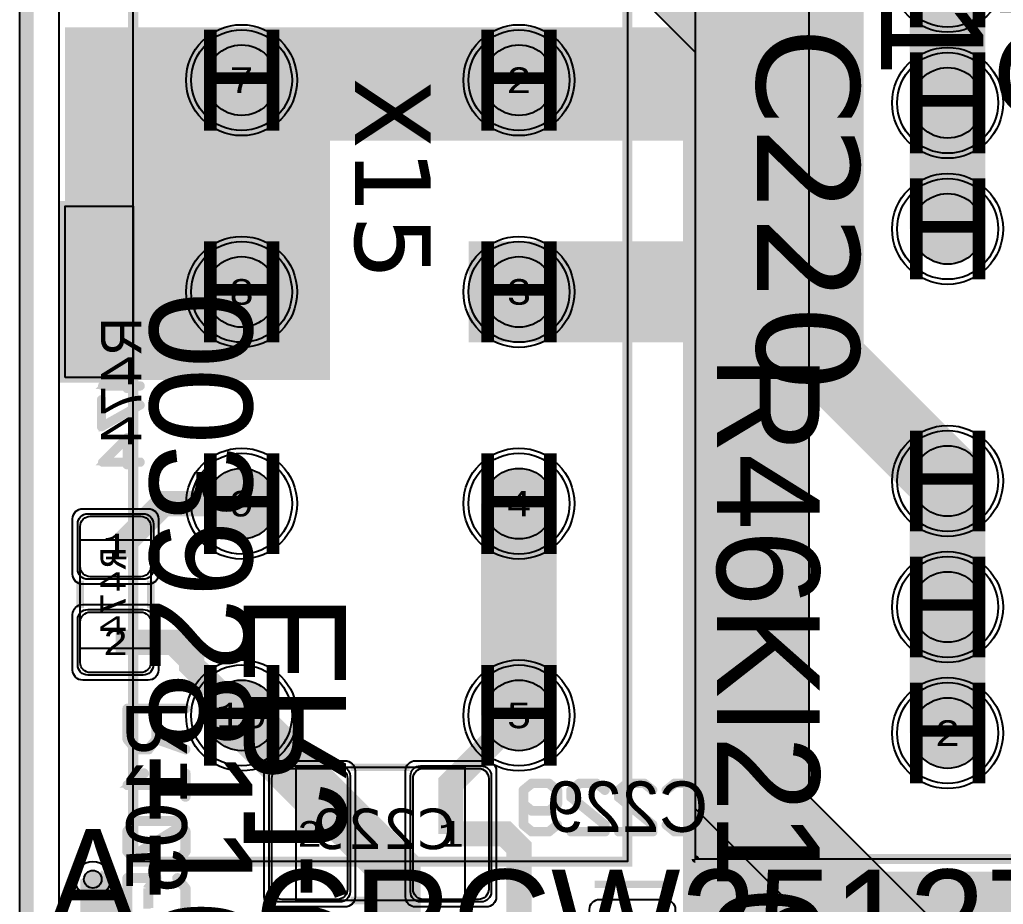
# Model space of a CAD drawing. Extents: x -23 to 289, y -67 to 135.
# Drawn here: x -0.15 to 19.35, y 12.1 to 29.65 of the extents above; entities that cross this region are included whole.
import ezdxf
from ezdxf.enums import TextEntityAlignment as Align

# ---------------------------------------------------------------- set-up
doc = ezdxf.new("R2010")
doc.units = 0
doc.header["$MEASUREMENT"] = 0
for name, color, linetype in [('ASSEMBLY_OUTLINES_BTM', 191, 'CONTINUOUS'), ('ASSEMBLY_OUTLINES_TOP', 102, 'CONTINUOUS'), ('ASSEMBLY_PART_NUMBERS_BTM', 191, 'CONTINUOUS'), ('ASSEMBLY_PART_NUMBERS_TOP', 102, 'CONTINUOUS'), ('ASSEMBLY_REF_DES_BTM', 191, 'CONTINUOUS'), ('ASSEMBLY_REF_DES_TOP', 102, 'CONTINUOUS'), ('BOARD_OUTLINE', 10, 'CONTINUOUS'), ('DRILL_DRAWING', 21, 'CONTINUOUS'), ('GENERATED_SILKSCREEN_BTM', 255, 'CONTINUOUS'), ('GENERATED_SILKSCREEN_TOP', 140, 'CONTINUOUS'), ('MANUFACTURING_OUTLINES', 10, 'CONTINUOUS'), ('MOUNTING_HOLE_PADS_LAYER14', 150, 'CONTINUOUS'), ('MOUNTING_HOLE_PADS_LAYER15', 230, 'CONTINUOUS'), ('MOUNTING_HOLES_LAYER_BOT17', 42, 'CONTINUOUS'), ('MOUNTING_HOLES_LAYER_TOP', 42, 'CONTINUOUS'), ('PART_HOLES_LAYER_BOTTOM', 30, 'CONTINUOUS'), ('PART_HOLES_LAYER_TOP', 30, 'CONTINUOUS'), ('PART_PADS_LAYER_BOTTOM', 230, 'CONTINUOUS'), ('PART_PADS_LAYER_TOP', 150, 'CONTINUOUS'), ('PART_PADS_SMD_BTM', 230, 'CONTINUOUS'), ('PIN_NUMBERS_BTM', 8, 'CONTINUOUS'), ('PIN_NUMBERS_TOP', 8, 'CONTINUOUS'), ('PLACEMENT_OUTLINES_BTM', 222, 'CONTINUOUS'), ('PLACEMENT_OUTLINES_TOP', 130, 'CONTINUOUS'), ('PLANE_DATA_LAYER_BOTTOM', 230, 'CONTINUOUS'), ('PLANE_DATA_LAYER_TOP', 150, 'CONTINUOUS'), ('PLANE_SHAPES_LAYER_BOTTOM', 230, 'CONTINUOUS'), ('PLANE_SHAPES_LAYER_TOP', 150, 'CONTINUOUS'), ('ROUTE_BORDER', 151, 'CONTINUOUS'), ('SILKSCREEN_OUTLINES_BTM', 211, 'CONTINUOUS'), ('SILKSCREEN_OUTLINES_TOP', 150, 'CONTINUOUS'), ('SILKSCREEN_REF_DES_BTM', 211, 'CONTINUOUS'), ('SOLDERMASK_PADS_BTM', 12, 'CONTINUOUS'), ('SOLDERMASK_PADS_TOP', 180, 'CONTINUOUS'), ('SOLDERPASTE_PADS_BTM', 12, 'CONTINUOUS'), ('TRACES_LAYER_BOTTOM', 230, 'CONTINUOUS'), ('TRACES_LAYER_TOP', 150, 'CONTINUOUS'), ('VIA_HOLES_LAYER_BOTTOM', 30, 'CONTINUOUS'), ('VIA_HOLES_LAYER_TOP', 30, 'CONTINUOUS'), ('VIA_PADS_LAYER_BOTTOM', 230, 'CONTINUOUS'), ('VIA_PADS_LAYER_TOP', 150, 'CONTINUOUS')]:
    doc.layers.add(name, color=color, linetype=linetype)
doc.styles.add('COURIER_NEW', font='COUR.TTF')
doc.styles.add('VERDANA', font='verdana.TTF')
doc.styles.add('VERIBEST_GERBER_0', font='txt')

msp = doc.modelspace()

# ---------------------------------------------------------------- hatches: boundary and pattern name
at = {"layer": 'MOUNTING_HOLES_LAYER_BOT17'}
h = msp.add_hatch(color=256, dxfattribs=at)
edge = h.paths.add_edge_path()
edge.add_arc((18.25, 28), 0.7, 0, 360)
h = msp.add_hatch(color=256, dxfattribs=at)
edge = h.paths.add_edge_path()
edge.add_arc((18.25, 25.5), 0.7, 0, 360)
h = msp.add_hatch(color=256, dxfattribs=at)
edge = h.paths.add_edge_path()
edge.add_arc((18.25, 20.5), 0.7, 0, 360)
h = msp.add_hatch(color=256, dxfattribs=at)
edge = h.paths.add_edge_path()
edge.add_arc((18.25, 18), 0.7, 0, 360)
at = {"layer": 'MOUNTING_HOLES_LAYER_TOP'}
h = msp.add_hatch(color=256, dxfattribs=at)
edge = h.paths.add_edge_path()
edge.add_arc((18.25, 28), 0.7, 0, 360)
h = msp.add_hatch(color=256, dxfattribs=at)
edge = h.paths.add_edge_path()
edge.add_arc((18.25, 25.5), 0.7, 0, 360)
h = msp.add_hatch(color=256, dxfattribs=at)
edge = h.paths.add_edge_path()
edge.add_arc((18.25, 20.5), 0.7, 0, 360)
h = msp.add_hatch(color=256, dxfattribs=at)
edge = h.paths.add_edge_path()
edge.add_arc((18.25, 18), 0.7, 0, 360)
at = {"layer": 'PART_HOLES_LAYER_BOTTOM'}
h = msp.add_hatch(color=256, dxfattribs=at)
edge = h.paths.add_edge_path()
edge.add_arc((4.25, 28.45), 0.7, 0, 360)
h = msp.add_hatch(color=256, dxfattribs=at)
edge = h.paths.add_edge_path()
edge.add_arc((9.75, 28.45), 0.7, 0, 360)
h = msp.add_hatch(color=256, dxfattribs=at)
edge = h.paths.add_edge_path()
edge.add_arc((4.25, 24.25), 0.7, 0, 360)
h = msp.add_hatch(color=256, dxfattribs=at)
edge = h.paths.add_edge_path()
edge.add_arc((9.75, 24.25), 0.7, 0, 360)
h = msp.add_hatch(color=256, dxfattribs=at)
edge = h.paths.add_edge_path()
edge.add_arc((4.25, 20.05), 0.7, 0, 360)
h = msp.add_hatch(color=256, dxfattribs=at)
edge = h.paths.add_edge_path()
edge.add_arc((9.75, 20.05), 0.7, 0, 360)
h = msp.add_hatch(color=256, dxfattribs=at)
edge = h.paths.add_edge_path()
edge.add_arc((4.25, 15.85), 0.7, 0, 360)
h = msp.add_hatch(color=256, dxfattribs=at)
edge = h.paths.add_edge_path()
edge.add_arc((9.75, 15.85), 0.7, 0, 360)
h = msp.add_hatch(color=256, dxfattribs=at)
edge = h.paths.add_edge_path()
edge.add_arc((18.25, 15.5), 0.7, 0, 360)
at = {"layer": 'PART_HOLES_LAYER_TOP'}
h = msp.add_hatch(color=256, dxfattribs=at)
edge = h.paths.add_edge_path()
edge.add_arc((4.25, 28.45), 0.7, 0, 360)
h = msp.add_hatch(color=256, dxfattribs=at)
edge = h.paths.add_edge_path()
edge.add_arc((9.75, 28.45), 0.7, 0, 360)
h = msp.add_hatch(color=256, dxfattribs=at)
edge = h.paths.add_edge_path()
edge.add_arc((4.25, 24.25), 0.7, 0, 360)
h = msp.add_hatch(color=256, dxfattribs=at)
edge = h.paths.add_edge_path()
edge.add_arc((9.75, 24.25), 0.7, 0, 360)
h = msp.add_hatch(color=256, dxfattribs=at)
edge = h.paths.add_edge_path()
edge.add_arc((4.25, 20.05), 0.7, 0, 360)
h = msp.add_hatch(color=256, dxfattribs=at)
edge = h.paths.add_edge_path()
edge.add_arc((9.75, 20.05), 0.7, 0, 360)
h = msp.add_hatch(color=256, dxfattribs=at)
edge = h.paths.add_edge_path()
edge.add_arc((4.25, 15.85), 0.7, 0, 360)
h = msp.add_hatch(color=256, dxfattribs=at)
edge = h.paths.add_edge_path()
edge.add_arc((9.75, 15.85), 0.7, 0, 360)
h = msp.add_hatch(color=256, dxfattribs=at)
edge = h.paths.add_edge_path()
edge.add_arc((18.25, 15.5), 0.7, 0, 360)
at = {"layer": 'PLANE_DATA_LAYER_BOTTOM'}
h = msp.add_hatch(color=256, dxfattribs=at)
h.paths.add_polyline_path([(48.75, 22.826235, -0.5495884529091984), (48.641391, 22.757271, 0.1102706804063827), (48.45, 22.8), (47.25, 22.8, 0.414213562373095), (46.8, 22.35), (46.8, 19.15, 0.414213562373095), (47.25, 18.7), (48.45, 18.7, 0.1102706804063827), (48.641391, 18.742729, -0.5495884529091984), (48.75, 18.673765), (48.75, 17.5262, -0.414213562373095), (48.6738, 17.45), (48.1, 17.45, 0.414213562373095), (47.65, 17), (47.65, 15.6, 0.414213562373095), (48.1, 15.15), (48.6738, 15.15, -0.414213562373095), (48.75, 15.0738), (48.75, 14.8262, -0.414213562373095), (48.6738, 14.75), (43.750008, 14.75, 0.414213562373095), (43.75, 14.749992), (43.75, 10.3262, -0.414213562373095), (43.6738, 10.25), (40.250008, 10.25, 0.414213562373095), (40.25, 10.249992), (40.25, 0.8262, -0.414213562373095), (40.1738, 0.75), (37.8006, 0.75, -0.7527650843229169), (37.76009, 0.89074, 3.4742051530843248), (35.73991, 0.89074, -0.7527650843229169), (35.6994, 0.75), (33.230342, 0.75, -0.8128715780048824), (33.199868, 0.896041, 4.792273559791679), (31.800132, 0.896041, -0.8128715780048646), (31.769658, 0.75), (20.5762, 0.75, -0.414213562373095), (20.5, 0.8262), (20.5, 5.823834, -0.7996942034349959), (20.645032, 5.856523, 0.5604170451620436), (23.18957, 5.586258, -0.4928320379335695), (23.31043, 5.586258, 0.4928325361211643), (25.68957, 5.586258, -0.4928320379335695), (25.81043, 5.586258, 0.7163993986891787), (28.5, 6.499999), (28.5, 6.500001, 0.7163993986891787), (25.81043, 7.413742, -0.4928320379335696), (25.68957, 7.413742, 0.4928325361211643), (23.31043, 7.413742, -0.4928320379335696), (23.18957, 7.413742, 0.5604170451620436), (20.645032, 7.143477, -0.7996942034349959), (20.5, 7.176166), (20.5, 9.749992, 0.414213562373095), (20.499992, 9.75), (17.53156, 9.750002, -0.1989133663344645), (17.477678, 9.77232), (13.27232, 13.977678, -0.1989099556853627), (13.250002, 14.031559), (13.250002, 14.03156), (13.25, 23.249992, 0.414213562373095), (13.249992, 23.25), (11.027106, 23.25, -0.414213562373095), (10.950906, 23.3262, -0.1578452520741004), (10.965365, 23.37086, 0.3237649759328937), (10.965365, 25.12914, -0.1578452520741004), (10.950906, 25.1738, -0.414213562373095), (11.027106, 25.25), (13.249992, 25.25, 0.414213562373095), (13.25, 25.250008), (13.25, 28.999996), (13.249997, 29.000001), (11.500002, 30.749998, 0.2076843461898077), (11.499996, 30.75), (0.8262, 30.75, -0.414213562373095), (0.75, 30.8262), (0.75, 34.4238, -0.414213562373095), (0.8262, 34.5), (13.218438, 34.5, -0.1989133663344662), (13.27232, 34.477682), (15.47768, 32.272322, -0.1989099556853713), (15.499998, 32.218441), (15.499998, 32.21844), (15.5, 14.250004), (15.500003, 14.249999), (18.249998, 11.500002, 0.2076843462273114), (18.250004, 11.5), (21.499992, 11.5, 0.414213562373095), (21.5, 11.500008), (21.5, 14.9238, -0.414213562373095), (21.5762, 15), (38.249992, 15, 0.414213562373095), (38.25, 15.000008), (38.25, 23.1738, -0.414213562373095), (38.3262, 23.25), (48.6738, 23.25, -0.414213562373095), (48.75, 23.1738)], flags=0)
h.paths.add_polyline_path([(2.75, 32.65, -0.9999999999999999), (5.75, 32.65, -0.9999999999999999)], flags=0)
h.paths.add_polyline_path([(10.35, 31.15, 0.414213562373095), (11.25, 32.05), (11.25, 33.25, 0.414213562373095), (10.35, 34.15), (9.15, 34.15, 0.414213562373095), (8.25, 33.25), (8.25, 32.05, 0.414213562373095), (9.15, 31.15)], flags=0)
h.paths.add_polyline_path([(37.75, 10.6, 0.414213562373095), (38.65, 11.5), (38.65, 13.5, 0.414213562373095), (37.75, 14.4), (35.75, 14.4, 0.414213562373095), (34.85, 13.5), (34.85, 11.5, 0.414213562373095), (35.75, 10.6)], flags=0)
h.paths.add_polyline_path([(41.987, 18.057838, 2.7018286674560645), (39.513, 18.057838, -0.4597262686416451), (39.513, 17.942162, 2.7018286674560645), (41.987, 17.942162, -0.4597262686416451)], flags=0)
h.paths.add_polyline_path([(39.35, 12.5, -0.9999999999999999), (43.15, 12.5, -0.9999999999999999)], flags=0)
h.paths.add_polyline_path([(43.2, 21.5, -0.9999999999999999), (46.3, 21.5, -0.9999999999999999)], flags=0)
msp.add_hatch(color=256, dxfattribs=at).paths.add_polyline_path([(9.75, 24.25), (11.3262, 24.25)], is_closed=False, flags=0)
at = {"layer": 'PLANE_DATA_LAYER_TOP'}
h = msp.add_hatch(color=256, dxfattribs=at)
h.paths.add_polyline_path([(8.644794, 27.25), (6.000008, 27.25, 0.414213562373095), (6, 27.249992), (6, 22.5762, -0.414213562373095), (5.9238, 22.5), (0.8262, 22.5, -0.414213562373095), (0.75, 22.5762), (0.75, 29.4238, -0.414213562373095), (0.8262, 29.5), (3.010597, 29.5, -0.414213562373095), (3.086797, 29.4238), (3.086797, 29.423799, -0.1680441423658297), (3.070515, 29.376722, 2.0574429755229326), (5.429485, 29.376722, -0.1680441423658279), (5.413203, 29.423799), (5.413203, 29.4238, -0.414213562373095), (5.489403, 29.5), (8.510597, 29.5, -0.414213562373095), (8.586797, 29.4238), (8.586797, 29.423799, -0.1680441423658297), (8.570515, 29.376722, 0.1680457102975164), (8.25, 28.45, 0.2010810572068504), (8.698224, 27.380529, -0.6711996299622623)], flags=0)
h.paths.add_polyline_path([(2.75, 24.25, -0.9999999999999999), (5.75, 24.25, -0.9999999999999999)], flags=0)
h = msp.add_hatch(color=256, dxfattribs=at)
h.paths.add_polyline_path([(70, 7.287401, -0.2284127343392126), (69.971271, 7.227795, 0.2284138651476177), (69.5, 6.250001), (69.5, 6.249999, 0.2284138651476178), (69.971271, 5.272205, -0.2284127343392126), (70, 5.212599), (70, 0.7112, -0.414213562373095), (69.9238, 0.635), (63.589977, 0.635, -0.8014810940491773), (63.557588, 0.780174, 4.482268136729678), (61.942412, 0.780174, -0.8014810940491773), (61.910023, 0.635), (52.3262, 0.635, -0.414213562373095), (52.25, 0.7112), (52.25, 4.999992, 0.414213562373095), (52.249992, 5), (30.5762, 5, -0.414213562373095), (30.5, 5.0762), (30.5, 10.999992, 0.414213562373095), (30.499992, 11), (17.750008, 11, 0.414213562373095), (17.75, 10.999992), (17.75, 7.924921, -0.5503665247059855), (17.641226, 7.856034, 0.3530343973598779), (15.81043, 7.413742, -0.4928320379335696), (15.68957, 7.413742, 0.4928325361211643), (13.31043, 7.413742, -0.4928320379335696), (13.18957, 7.413742, 0.2941350543383665), (11.66026, 7.961019, -0.4828313072042882), (11.566801, 8.035239), (11.566801, 8.03524, -0.1989099556853627), (11.589119, 8.089121), (12.477678, 8.97768, -0.1989133663344766), (12.53156, 8.999998), (12.999992, 9, 0.414213562373095), (13, 9.000008), (13, 27.249992, 0.414213562373095), (12.999992, 27.25), (10.855206, 27.25, -0.6711996299622623), (10.801776, 27.380529, 0.2010810572068504), (11.25, 28.45, 0.1680457102975164), (10.929485, 29.376722, -0.1680441423658298), (10.913203, 29.423799), (10.913203, 29.4238, -0.414213562373095), (10.989403, 29.5), (14.4238, 29.5, -0.414213562373095), (14.5, 29.4238), (14.5, 12.750008, 0.414213562373095), (14.500008, 12.75), (32.4238, 12.75, -0.414213562373095), (32.5, 12.6738), (32.5, 8.500008, 0.414213562373095), (32.500008, 8.5), (52.249992, 8.5, 0.414213562373095), (52.25, 8.500008), (52.25, 23.1738, -0.414213562373095), (52.3262, 23.25), (61.1738, 23.25, -0.414213562373095), (61.25, 23.1738), (61.25, 14.750008, 0.414213562373095), (61.250008, 14.75), (69.9238, 14.75, -0.414213562373095), (70, 14.6738)], flags=0)
h.paths.add_polyline_path([(53.2, 21.5, -0.9999999999999999), (56.3, 21.5, -0.9999999999999999)], flags=0)
h.paths.add_polyline_path([(56.35, 12.5, -0.9999999999999999), (60.15, 12.5, -0.9999999999999999)], flags=0)
h.paths.add_polyline_path([(59.987, 18.057838, 2.7018286674560645), (57.513, 18.057838, -0.4597262686416451), (57.513, 17.942162, 2.7018286674560645), (59.987, 17.942162, -0.4597262686416451)], flags=0)
h.paths.add_polyline_path([(60.85, 12.5, -0.9999999999999999), (64.65, 12.5, -0.9999999999999999)], flags=0)
h.paths.add_polyline_path([(66, 6.25, -0.9999999999999999), (68.5, 6.25, -0.9999999999999999)], flags=0)
h.paths.add_polyline_path([(66.25, 2.75, -0.9999999999999999), (69.75, 2.75, -0.9999999999999999)], flags=0)
for points in [[(4.25, 28.45), (2.6738, 28.45)], [(4.25, 28.45), (4.25, 26.8738)], [(4.25, 28.45), (5.8262, 28.45)], [(9.75, 28.45), (8.1738, 28.45)], [(9.75, 28.45), (11.3262, 28.45)], [(4.25, 24.25), (3.135458, 25.364542)], [(4.25, 24.25), (5.354655, 25.374341)], [(4.25, 24.25), (3.12564, 23.145364)], [(4.25, 24.25), (5.364542, 23.135458)]]:
    msp.add_hatch(color=256, dxfattribs=at).paths.add_polyline_path(points, is_closed=False, flags=0)
at = {"layer": 'PLANE_SHAPES_LAYER_BOTTOM'}
for points in [[(48.75, 14.75), (43.75, 14.75), (43.75, 10.25), (40.25, 10.25), (40.25, 0.75), (20.5, 0.75), (20.5, 9.75), (17.5, 9.75), (13.25, 14), (13.25, 34.5), (15.5, 32.25), (15.5, 14.25), (18.25, 11.5), (21.5, 11.5), (21.5, 15), (38.25, 15), (38.25, 23.25), (48.75, 23.25)], [(11.5, 30.75), (13.25, 29), (13.25, 30.75)]]:
    msp.add_hatch(color=256, dxfattribs=at).paths.add_polyline_path(points, flags=0)
at = {"layer": 'VIA_HOLES_LAYER_BOTTOM'}
h = msp.add_hatch(color=256, dxfattribs=at)
edge = h.paths.add_edge_path()
edge.add_arc((1.3, 12.6), 0.175, 0, 360)
at = {"layer": 'VIA_HOLES_LAYER_TOP'}
h = msp.add_hatch(color=256, dxfattribs=at)
edge = h.paths.add_edge_path()
edge.add_arc((1.3, 12.6), 0.175, 0, 360)

# ---------------------------------------------------------------- linework, layer by layer
at = {"layer": 'ASSEMBLY_OUTLINES_BTM'}
for points in [[(1.05, 17.18), (1.05, 19.33), (2.45, 19.33), (2.45, 17.18)], [(5.33, 12.18), (5.33, 14.82), (8.68, 14.82), (8.68, 12.18)]]:
    msp.add_lwpolyline(points, close=True, dxfattribs=at)
at = {"layer": 'ASSEMBLY_OUTLINES_TOP', "const_width": 0.2}
for points in [[(2.1, 12.95), (2.1, 35.55), (11.9, 35.55), (11.9, 12.95)], [(13.25, 13), (13.25, 33), (23.25, 33), (23.25, 13)], [(0.75, 22.55), (0.75, 25.95), (2.1, 25.95), (2.1, 22.55)]]:
    msp.add_lwpolyline(points, close=True, dxfattribs=at)
at = {"layer": 'BOARD_OUTLINE', "const_width": 0.25}
msp.add_lwpolyline([(0, 1.5), (0, 133.5, -0.4142135624), (1.5, 135), (278.5, 135, -0.4142135624), (280, 133.5), (280, 1.5, -0.4142135624), (278.5, 0), (1.5, 0, -0.4142135624)], format="xyb", close=True, dxfattribs=at)
at = {"layer": 'GENERATED_SILKSCREEN_BTM', "const_width": 0.15}
for points in [[(1.7608, 23.0756), (1.7592, 23.0732), (1.7552, 23.0724), (1.7512, 23.07), (1.7472, 23.07), (1.5824, 23.07), (1.5784, 23.07), (1.576, 23.0724), (1.5736, 23.0724), (1.5728, 23.0732), (1.572, 23.074), (1.5696, 23.0756), (1.46, 23.2116), (1.4584, 23.2156), (1.4576, 23.218), (1.4568, 23.222), (1.4568, 23.6252), (1.4584, 23.6324), (1.4624, 23.6364), (1.4672, 23.6412), (1.4728, 23.6428), (2.2408, 23.6428), (2.2472, 23.6412), (2.2512, 23.6372), (2.2536, 23.6324), (2.2544, 23.6268), (2.2536, 23.6204), (2.2512, 23.6148), (2.2472, 23.6108), (2.2408, 23.6092), (1.8728, 23.6092), (1.8728, 23.2332), (2.2456, 23.102), (2.2512, 23.0988), (2.2544, 23.0932), (2.2552, 23.0868), (2.2536, 23.082), (2.2512, 23.0772), (2.2464, 23.0732), (2.2416, 23.0708), (2.2352, 23.0724), (1.8624, 23.2036), (1.7608, 23.0756)], [(1.4896, 23.6092), (1.4896, 23.226), (1.5904, 23.102), (1.7392, 23.102), (1.8408, 23.226), (1.8408, 23.6092), (1.4896, 23.6092)], [(1.9656, 22.8308), (1.536, 22.4004), (1.9656, 22.4004), (1.9656, 22.8308)], [(2.2408, 22.4004), (2.2472, 22.3996), (2.2512, 22.3956), (2.2536, 22.39), (2.2544, 22.3844), (2.2536, 22.3788), (2.2512, 22.374), (2.2472, 22.37), (2.2408, 22.3684), (1.9984, 22.3684), (1.9984, 22.3308), (1.9968, 22.3252), (1.9936, 22.3204), (1.988, 22.318), (1.9824, 22.3172), (1.976, 22.318), (1.9704, 22.3204), (1.9664, 22.3252), (1.9656, 22.3308), (1.9656, 22.3684), (1.4952, 22.3684), (1.4912, 22.3692), (1.488, 22.3708), (1.4848, 22.3748), (1.4824, 22.3788), (1.4808, 22.3836), (1.48, 22.3884), (1.4808, 22.3924), (1.484, 22.3964), (1.9696, 22.882), (1.9744, 22.8852), (1.9792, 22.8868), (1.984, 22.886), (1.9896, 22.8828), (1.9936, 22.8812), (1.996, 22.878), (1.9976, 22.8748), (1.9984, 22.8708), (1.9984, 22.4004), (2.2408, 22.4004)], [(2.2328, 22.0196), (2.2384, 22.0212), (2.244, 22.0204), (2.2488, 22.0164), (2.252, 22.0124), (2.2536, 22.0068), (2.2544, 22.0012), (2.252, 21.9964), (2.248, 21.9924), (1.4808, 21.5612), (1.4768, 21.5596), (1.4736, 21.5596), (1.4704, 21.5596), (1.4672, 21.5612), (1.4624, 21.5636), (1.4592, 21.5668), (1.4576, 21.5708), (1.4568, 21.5748), (1.4568, 22.1148), (1.4584, 22.1204), (1.4624, 22.1244), (1.4672, 22.1276), (1.4736, 22.1284), (1.4792, 22.1276), (1.4848, 22.1244), (1.4888, 22.1204), (1.4896, 22.1148), (1.4896, 21.602), (2.2328, 22.0196)], [(1.9656, 21.3188), (1.536, 20.8884), (1.9656, 20.8884), (1.9656, 21.3188)], [(2.2408, 20.8884), (2.2472, 20.8876), (2.2512, 20.8836), (2.2536, 20.878), (2.2544, 20.8724), (2.2536, 20.8668), (2.2512, 20.862), (2.2472, 20.858), (2.2408, 20.8564), (1.9984, 20.8564), (1.9984, 20.8188), (1.9968, 20.8132), (1.9936, 20.8084), (1.988, 20.806), (1.9824, 20.8052), (1.976, 20.806), (1.9704, 20.8084), (1.9664, 20.8132), (1.9656, 20.8188), (1.9656, 20.8564), (1.4952, 20.8564), (1.4912, 20.8572), (1.488, 20.8588), (1.4848, 20.8628), (1.4824, 20.8668), (1.4808, 20.8716), (1.48, 20.8764), (1.4808, 20.8804), (1.484, 20.8844), (1.9696, 21.37), (1.9744, 21.3732), (1.9792, 21.3748), (1.984, 21.374), (1.9896, 21.3708), (1.9936, 21.3692), (1.996, 21.366), (1.9976, 21.3628), (1.9984, 21.3588), (1.9984, 20.8884), (2.2408, 20.8884)], [(2.41802, 15.15862), (2.41562, 15.15502), (2.40962, 15.15382), (2.40362, 15.15022), (2.39762, 15.15022), (2.15042, 15.15022), (2.14442, 15.15022), (2.14082, 15.15382), (2.13722, 15.15382), (2.13602, 15.15502), (2.13482, 15.15622), (2.13122, 15.15862), (1.96682, 15.36262), (1.96442, 15.36862), (1.96322, 15.37222), (1.96202, 15.37822), (1.96202, 15.98302), (1.96442, 15.99382), (1.97042, 15.99982), (1.97762, 16.00702), (1.98602, 16.00942), (3.13802, 16.00942), (3.14762, 16.00702), (3.15362, 16.00102), (3.15722, 15.99382), (3.15842, 15.98542), (3.15722, 15.97582), (3.15362, 15.96742), (3.14762, 15.96142), (3.13802, 15.95902), (2.58602, 15.95902), (2.58602, 15.39502), (3.14522, 15.19822), (3.15362, 15.19342), (3.15842, 15.18502), (3.15962, 15.17542), (3.15722, 15.16822), (3.15362, 15.16102), (3.14642, 15.15502), (3.13922, 15.15142), (3.12962, 15.15382), (2.57042, 15.35062), (2.41802, 15.15862)], [(2.01122, 15.95902), (2.01122, 15.38422), (2.16242, 15.19822), (2.38562, 15.19822), (2.53802, 15.38422), (2.53802, 15.95902), (2.01122, 15.95902)], [(3.11282, 14.70142), (3.11522, 14.71102), (3.12002, 14.71582), (3.12842, 14.71942), (3.13802, 14.72062), (3.14642, 14.71942), (3.15482, 14.71582), (3.16082, 14.71102), (3.16202, 14.70142), (3.16202, 14.23342), (3.16082, 14.22502), (3.15482, 14.21782), (3.14642, 14.21422), (3.13802, 14.21302), (3.12842, 14.21422), (3.12002, 14.21782), (3.11522, 14.22502), (3.11282, 14.23342), (3.11282, 14.44462), (1.98602, 14.44462), (1.97762, 14.44582), (1.97162, 14.44942), (1.96802, 14.45542), (1.96682, 14.46382), (1.96562, 14.46982), (1.96562, 14.47582), (1.96802, 14.48062), (1.97282, 14.48542), (2.30162, 14.71942), (2.31002, 14.72302), (2.31842, 14.72302), (2.32562, 14.71942), (2.33162, 14.71342), (2.33642, 14.70622), (2.33882, 14.69782), (2.33882, 14.69302), (2.33642, 14.68942), (2.33402, 14.68582), (2.33042, 14.68342), (2.06162, 14.49142), (3.11282, 14.49142), (3.11282, 14.70142)], [(10.355, 13.527), (10.523, 13.664), (10.526, 13.666), (10.528, 13.669), (10.529, 13.675), (10.528, 13.682), (10.525, 13.689), (10.52, 13.694), (10.514, 13.698), (10.507, 13.699), (10.5, 13.697), (10.337, 13.564), (10.014, 13.564), (9.858, 13.69), (9.858, 14.049), (9.994, 13.939), (9.998, 13.937), (9.999, 13.936), (10.002, 13.935), (10.006, 13.935), (10.343, 13.935), (10.347, 13.935), (10.353, 13.937), (10.355, 13.939), (10.523, 14.075), (10.526, 14.076), (10.527, 14.078), (10.529, 14.081), (10.531, 14.088), (10.532, 14.092), (10.532, 14.366), (10.531, 14.371), (10.529, 14.375), (10.527, 14.378), (10.526, 14.379), (10.523, 14.382), (10.355, 14.519), (10.351, 14.52), (10.349, 14.521), (10.347, 14.522), (10.343, 14.523), (10.006, 14.523), (10.002, 14.522), (10, 14.521), (9.997, 14.52), (9.993, 14.519), (9.825, 14.382), (9.822, 14.377), (9.821, 14.373), (9.819, 14.37), (9.818, 14.366), (9.818, 13.68), (9.819, 13.677), (9.821, 13.67), (9.822, 13.668), (9.825, 13.664), (9.993, 13.527), (9.998, 13.525), (9.999, 13.524), (10.002, 13.524), (10.003, 13.523), (10.004, 13.523), (10.006, 13.523), (10.343, 13.523), (10.347, 13.524), (10.351, 13.525), (10.355, 13.527)], [(10.491, 14.356), (10.491, 14.102), (10.337, 13.975), (10.014, 13.975), (9.858, 14.102), (9.858, 14.356), (10.014, 14.482), (10.337, 14.482), (10.491, 14.356)], [(10.938, 14.519), (10.77, 14.382), (10.767, 14.377), (10.766, 14.373), (10.764, 14.37), (10.763, 14.366), (10.763, 14.229), (10.764, 14.225), (10.766, 14.219), (10.767, 14.214), (10.77, 14.212), (11.436, 13.671), (11.436, 13.564), (10.783, 13.564), (10.776, 13.562), (10.77, 13.558), (10.767, 13.551), (10.766, 13.543), (10.767, 13.536), (10.77, 13.529), (10.776, 13.525), (10.783, 13.523), (11.457, 13.523), (11.465, 13.525), (11.47, 13.53), (11.475, 13.535), (11.477, 13.543), (11.477, 13.68), (11.476, 13.683), (11.474, 13.69), (11.472, 13.693), (11.471, 13.695), (11.468, 13.697), (10.803, 14.239), (10.803, 14.356), (10.959, 14.482), (11.282, 14.482), (11.445, 14.349), (11.452, 14.347), (11.459, 14.348), (11.465, 14.351), (11.47, 14.357), (11.473, 14.363), (11.474, 14.37), (11.473, 14.377), (11.471, 14.38), (11.468, 14.382), (11.3, 14.519), (11.296, 14.52), (11.294, 14.521), (11.292, 14.522), (11.288, 14.523), (10.951, 14.523), (10.947, 14.522), (10.945, 14.521), (10.942, 14.52), (10.938, 14.519)], [(11.883, 14.519), (11.715, 14.382), (11.712, 14.377), (11.711, 14.373), (11.709, 14.37), (11.708, 14.366), (11.708, 14.229), (11.709, 14.225), (11.711, 14.219), (11.712, 14.214), (11.715, 14.212), (12.381, 13.671), (12.381, 13.564), (11.728, 13.564), (11.721, 13.562), (11.715, 13.558), (11.712, 13.551), (11.711, 13.543), (11.712, 13.536), (11.715, 13.529), (11.721, 13.525), (11.728, 13.523), (12.402, 13.523), (12.41, 13.525), (12.415, 13.53), (12.42, 13.535), (12.422, 13.543), (12.422, 13.68), (12.421, 13.683), (12.419, 13.69), (12.417, 13.693), (12.416, 13.695), (12.413, 13.697), (11.748, 14.239), (11.748, 14.356), (11.904, 14.482), (12.227, 14.482), (12.39, 14.349), (12.397, 14.347), (12.404, 14.348), (12.41, 14.351), (12.415, 14.357), (12.418, 14.363), (12.419, 14.37), (12.418, 14.377), (12.416, 14.38), (12.413, 14.382), (12.245, 14.519), (12.241, 14.52), (12.239, 14.521), (12.237, 14.522), (12.233, 14.523), (11.896, 14.523), (11.892, 14.522), (11.89, 14.521), (11.887, 14.52), (11.883, 14.519)], [(13.188, 13.527), (13.356, 13.664), (13.361, 13.667), (13.362, 13.671), (13.364, 13.675), (13.365, 13.68), (13.365, 14.366), (13.364, 14.371), (13.362, 14.375), (13.36, 14.377), (13.359, 14.379), (13.357, 14.382), (13.188, 14.519), (13.185, 14.52), (13.182, 14.521), (13.181, 14.522), (13.177, 14.523), (12.84, 14.523), (12.835, 14.522), (12.833, 14.521), (12.83, 14.52), (12.827, 14.519), (12.658, 14.382), (12.654, 14.377), (12.652, 14.369), (12.653, 14.363), (12.655, 14.358), (12.658, 14.354), (12.663, 14.35), (12.668, 14.347), (12.673, 14.346), (12.678, 14.346), (12.682, 14.349), (12.847, 14.482), (13.17, 14.482), (13.324, 14.356), (13.324, 13.69), (13.17, 13.564), (12.847, 13.564), (12.682, 13.697), (12.678, 13.699), (12.673, 13.7), (12.668, 13.699), (12.663, 13.696), (12.658, 13.692), (12.655, 13.687), (12.653, 13.681), (12.652, 13.675), (12.654, 13.669), (12.658, 13.664), (12.827, 13.527), (12.831, 13.525), (12.832, 13.524), (12.835, 13.524), (12.836, 13.523), (12.837, 13.523), (12.84, 13.523), (13.177, 13.523), (13.181, 13.524), (13.185, 13.525), (13.188, 13.527)], [(2.13122, 13.77142), (1.96682, 13.56982), (1.96562, 13.56502), (1.96442, 13.56142), (1.96322, 13.56022), (1.96202, 13.55542), (1.96202, 13.15102), (1.96322, 13.14622), (1.96322, 13.14502), (1.96442, 13.14382), (1.96562, 13.14022), (1.96682, 13.13542), (2.13122, 12.93382), (2.13722, 12.93022), (2.14202, 12.92902), (2.14562, 12.92662), (2.15042, 12.92542), (2.97362, 12.92542), (2.97722, 12.92662), (2.98562, 12.92902), (2.98802, 12.93022), (2.99282, 12.93382), (3.15722, 13.13542), (3.15842, 13.14022), (3.15962, 13.14262), (3.16082, 13.14502), (3.16202, 13.14742), (3.16202, 13.15102), (3.16202, 13.55542), (3.16082, 13.56022), (3.15962, 13.56502), (3.15722, 13.56982), (2.99282, 13.77142), (2.99042, 13.77382), (2.98922, 13.77622), (2.98562, 13.77862), (2.97722, 13.78102), (2.97362, 13.78222), (2.15042, 13.78222), (2.14562, 13.78102), (2.14202, 13.77862), (2.13722, 13.77622), (2.13122, 13.77142)], [(2.16242, 13.73302), (2.96162, 13.73302), (3.02162, 13.66222), (2.07482, 13.08142), (2.01122, 13.16062), (2.01122, 13.54822), (2.16242, 13.73302)], [(3.05282, 13.62382), (3.11282, 13.54822), (3.11282, 13.16062), (2.96162, 12.97342), (2.16242, 12.97342), (2.10602, 13.04422), (3.05282, 13.62382)], [(1.96202, 11.81542), (1.96202, 12.62542), (1.96442, 12.63382), (1.97042, 12.63982), (1.97762, 12.64702), (1.98602, 12.64942), (2.56322, 12.64942), (2.57162, 12.64822), (2.57762, 12.64462), (2.58122, 12.63982), (2.58362, 12.63142), (2.58602, 12.62542), (2.58722, 12.62062), (2.58602, 12.61462), (2.58242, 12.60982), (2.42282, 12.41422), (2.42282, 12.02662)], [(3.11162, 12.02662), (3.11162, 12.41422), (2.95322, 12.60982), (2.94962, 12.61822), (2.94962, 12.62542), (2.95442, 12.63262), (2.96042, 12.63982), (2.96882, 12.64462), (2.97722, 12.64582), (2.98202, 12.64582), (2.98562, 12.64462), (2.99162, 12.63862), (3.15722, 12.43582), (3.15962, 12.43222), (3.15962, 12.42742), (3.16202, 12.42262), (3.16202, 12.01822)], [(2.37482, 12.42262), (2.37602, 12.42742), (2.37722, 12.43102), (2.37962, 12.43582), (2.51162, 12.59902), (2.01122, 12.59902), (2.01122, 11.81542)], [(2.37482, 12.01822), (2.37482, 12.42262)], [(12.75, 12.5), (11.25, 12.5)]]:
    msp.add_lwpolyline(points, dxfattribs=at)
for points in [[(1.050005, 17.980492, 1.10969e-05), (1.049995, 17.980485), (1.049995, 18.519515, 1.10969e-05), (1.050005, 18.519508), (1.050005, 17.980492)], [(2.450005, 17.980485, 1.10969e-05), (2.449995, 17.980492), (2.449995, 18.519508, 1.10969e-05), (2.450005, 18.519515), (2.450005, 17.980485)], [(7.583844, 14.820005, 1.1642e-05), (7.583836, 14.819995), (6.416164, 14.819995, 1.1642e-05), (6.416156, 14.820005), (7.583844, 14.820005)], [(7.583844, 12.179995), (6.416156, 12.179995, 1.1642e-05), (6.416164, 12.180005), (7.583836, 12.180005, 1.1642e-05), (7.583844, 12.179995)]]:
    msp.add_lwpolyline(points, format="xyb", dxfattribs=at)
at = {"layer": 'GENERATED_SILKSCREEN_TOP', "const_width": 0.15}
for points in [[(2.1, 12.95), (2.1, 35.55), (11.9, 35.55), (11.9, 12.95)], [(0.75, 22.55), (0.75, 25.95), (2.1, 25.95), (2.1, 22.55)]]:
    msp.add_lwpolyline(points, close=True, dxfattribs=at)
msp.add_lwpolyline([(23.250005, 13, -0.4142135624), (23.25, 12.999995), (13.25, 12.999995, -0.4142135624), (13.249995, 13), (13.249995, 33, -0.4142135624), (13.25, 33.000005), (22.524997, 33.000005, 6.8599e-06), (22.525003, 32.999995), (13.250005, 32.999995), (13.250005, 13.000005), (23.249995, 13.000005), (23.249995, 17.556303, 7.1803e-06), (23.250005, 17.55631), (23.250005, 13)], format="xyb", dxfattribs=at)
at = {"layer": 'MANUFACTURING_OUTLINES'}
msp.add_lwpolyline([(280.150405, 1.5, -0.4142135624), (278.5, -0.150405), (1.5, -0.150405, -0.4142135624), (-0.150405, 1.5), (-0.150405, 133.5, -0.4142135624), (1.5, 135.150405), (278.5, 135.150405, -0.4142135624), (280.150405, 133.5)], format="xyb", close=True, dxfattribs=at)
at = {"layer": 'MOUNTING_HOLE_PADS_LAYER14'}
for centre in [(18.25, 28), (18.25, 25.5), (18.25, 20.5), (18.25, 18)]:
    msp.add_circle(centre, 1, dxfattribs=at)
at = {"layer": 'MOUNTING_HOLE_PADS_LAYER15'}
for centre in [(18.25, 28), (18.25, 25.5), (18.25, 20.5), (18.25, 18)]:
    msp.add_circle(centre, 1, dxfattribs=at)
at = {"layer": 'MOUNTING_HOLES_LAYER_BOT17'}
for centre in [(18.25, 28), (18.25, 25.5), (18.25, 20.5), (18.25, 18)]:
    msp.add_circle(centre, 0.7, dxfattribs=at)
at = {"layer": 'MOUNTING_HOLES_LAYER_TOP'}
for centre in [(18.25, 28), (18.25, 25.5), (18.25, 20.5), (18.25, 18)]:
    msp.add_circle(centre, 0.7, dxfattribs=at)
at = {"layer": 'PART_HOLES_LAYER_BOTTOM'}
for centre in [(4.25, 28.45), (9.75, 28.45), (4.25, 24.25), (9.75, 24.25), (4.25, 20.05), (9.75, 20.05), (4.25, 15.85), (9.75, 15.85), (18.25, 15.5)]:
    msp.add_circle(centre, 0.7, dxfattribs=at)
at = {"layer": 'PART_HOLES_LAYER_TOP'}
for centre in [(4.25, 28.45), (9.75, 28.45), (4.25, 24.25), (9.75, 24.25), (4.25, 20.05), (9.75, 20.05), (4.25, 15.85), (9.75, 15.85), (18.25, 15.5)]:
    msp.add_circle(centre, 0.7, dxfattribs=at)
at = {"layer": 'PART_PADS_LAYER_BOTTOM'}
for centre in [(18.25, 30.5), (4.25, 28.45), (9.75, 28.45), (4.25, 24.25), (9.75, 24.25), (4.25, 20.05), (9.75, 20.05), (4.25, 15.85), (9.75, 15.85), (18.25, 15.5)]:
    msp.add_circle(centre, 1, dxfattribs=at)
at = {"layer": 'PART_PADS_LAYER_TOP'}
for centre in [(18.25, 30.5), (4.25, 28.45), (9.75, 28.45), (4.25, 24.25), (9.75, 24.25), (4.25, 20.05), (9.75, 20.05), (4.25, 15.85), (9.75, 15.85), (18.25, 15.5)]:
    msp.add_circle(centre, 1, dxfattribs=at)
at = {"layer": 'PART_PADS_SMD_BTM'}
for points in [[(2.5, 18.75, -0.4142135624), (2.3, 18.55), (1.2, 18.55, -0.4142135624), (1, 18.75), (1, 19.65, -0.4142135624), (1.2, 19.85), (2.3, 19.85, -0.4142135624), (2.5, 19.65)], [(2.5, 16.85, -0.4142135624), (2.3, 16.65), (1.2, 16.65, -0.4142135624), (1, 16.85), (1, 17.75, -0.4142135624), (1.2, 17.95), (2.3, 17.95, -0.4142135624), (2.5, 17.75)], [(5, 12.15, -0.4142135624), (4.8, 12.35), (4.8, 14.65, -0.4142135624), (5, 14.85), (6.2, 14.85, -0.4142135624), (6.4, 14.65), (6.4, 12.35, -0.4142135624), (6.2, 12.15)], [(7.8, 12.15, -0.4142135624), (7.6, 12.35), (7.6, 14.65, -0.4142135624), (7.8, 14.85), (9, 14.85, -0.4142135624), (9.2, 14.65), (9.2, 12.35, -0.4142135624), (9, 12.15)]]:
    msp.add_lwpolyline(points, format="xyb", close=True, dxfattribs=at)
at = {"layer": 'PLACEMENT_OUTLINES_BTM'}
for points in [[(1.05, 17.18), (1.05, 19.33), (2.45, 19.33), (2.45, 17.18)], [(5.33, 12.18), (5.33, 14.82), (8.68, 14.82), (8.68, 12.18)]]:
    msp.add_lwpolyline(points, close=True, dxfattribs=at)
at = {"layer": 'PLACEMENT_OUTLINES_TOP'}
for points in [[(2.1, 12.95), (2.1, 35.55), (11.9, 35.55), (11.9, 12.95)], [(13.25, 13), (13.25, 33), (23.25, 33), (23.25, 13)]]:
    msp.add_lwpolyline(points, close=True, dxfattribs=at)
at = {"layer": 'PLANE_DATA_LAYER_BOTTOM', "const_width": 0.75}
msp.add_lwpolyline([(9.75, 24.25), (11.3262, 24.25)], dxfattribs=at)
at = {"layer": 'PLANE_DATA_LAYER_TOP', "const_width": 0.75}
for points in [[(4.25, 28.45), (2.6738, 28.45)], [(4.25, 28.45), (4.25, 26.8738)], [(4.25, 28.45), (5.8262, 28.45)], [(9.75, 28.45), (8.1738, 28.45)], [(9.75, 28.45), (11.3262, 28.45)], [(4.25, 24.25), (5.354655, 25.374341)], [(4.25, 24.25), (3.135458, 25.364542)], [(4.25, 24.25), (3.12564, 23.145364)], [(4.25, 24.25), (5.364542, 23.135458)]]:
    msp.add_lwpolyline(points, dxfattribs=at)
at = {"layer": 'PLANE_SHAPES_LAYER_BOTTOM'}
for points in [[(48.75, 14.75), (43.75, 14.75), (43.75, 10.25), (40.25, 10.25), (40.25, 0.75), (20.5, 0.75), (20.5, 9.75), (17.5, 9.75), (13.25, 14), (13.25, 34.5), (15.5, 32.25), (15.5, 14.25), (18.25, 11.5), (21.5, 11.5), (21.5, 15), (38.25, 15), (38.25, 23.25), (48.75, 23.25)], [(11.5, 30.75), (13.25, 29), (13.25, 30.75)]]:
    msp.add_lwpolyline(points, close=True, dxfattribs=at)
msp.add_solid([(8.75, 23.25), (13.25, 23.25), (8.75, 25.25), (13.25, 25.25)], dxfattribs=at)
at = {"layer": 'PLANE_SHAPES_LAYER_TOP'}
for points in [[(0.75, 27.25), (13, 27.25), (0.75, 29.5), (13, 29.5)], [(13, 9), (14.5, 9), (13, 29.5), (14.5, 29.5)], [(0.75, 22.5), (6, 22.5), (0.75, 27.25), (6, 27.25)], [(14.5, 11), (31.25, 11), (14.5, 12.75), (31.25, 12.75)]]:
    msp.add_solid(points, dxfattribs=at)
at = {"layer": 'ROUTE_BORDER'}
msp.add_lwpolyline([(0.635, 2.135), (0.635, 133, -0.4142135624), (2.135, 134.5), (278, 134.5, -0.4142135624), (279.5, 133), (279.5, 2.135, -0.4142135624), (278, 0.635), (2.135, 0.635, -0.4142135624)], format="xyb", close=True, dxfattribs=at)
at = {"layer": 'SILKSCREEN_OUTLINES_BTM'}
for points in [[(1.05, 17.18), (1.05, 19.33), (2.45, 19.33), (2.45, 17.18)], [(5.33, 12.18), (5.33, 14.82), (8.68, 14.82), (8.68, 12.18)]]:
    msp.add_lwpolyline(points, close=True, dxfattribs=at)
at = {"layer": 'SILKSCREEN_OUTLINES_BTM', "const_width": 0.15}
msp.add_lwpolyline([(12.75, 12.5), (11.25, 12.5)], dxfattribs=at)
at = {"layer": 'SILKSCREEN_OUTLINES_TOP'}
for points in [[(2.1, 12.95), (2.1, 35.55), (11.9, 35.55), (11.9, 12.95)], [(13.25, 13), (13.25, 33), (23.25, 33), (23.25, 13)], [(0.75, 22.55), (0.75, 25.95), (2.1, 25.95), (2.1, 22.55)]]:
    msp.add_lwpolyline(points, close=True, dxfattribs=at)
at = {"layer": 'SOLDERMASK_PADS_BTM'}
for points in [[(2.6, 18.65, -0.4142135624), (2.4, 18.45), (1.1, 18.45, -0.4142135624), (0.9, 18.65), (0.9, 19.75, -0.4142135624), (1.1, 19.95), (2.4, 19.95, -0.4142135624), (2.6, 19.75)], [(2.6, 16.75, -0.4142135624), (2.4, 16.55), (1.1, 16.55, -0.4142135624), (0.9, 16.75), (0.9, 17.85, -0.4142135624), (1.1, 18.05), (2.4, 18.05, -0.4142135624), (2.6, 17.85)], [(4.9, 12.05, -0.4142135624), (4.7, 12.25), (4.7, 14.75, -0.4142135624), (4.9, 14.95), (6.3, 14.95, -0.4142135624), (6.5, 14.75), (6.5, 12.25, -0.4142135624), (6.3, 12.05)], [(7.7, 12.05, -0.4142135624), (7.5, 12.25), (7.5, 14.75, -0.4142135624), (7.7, 14.95), (9.1, 14.95, -0.4142135624), (9.3, 14.75), (9.3, 12.25, -0.4142135624), (9.1, 12.05)], [(11.15, 12, -0.4142135624), (11.35, 12.2), (12.65, 12.2, -0.4142135624), (12.85, 12), (12.85, 10.9, -0.4142135624), (12.65, 10.7), (11.35, 10.7, -0.4142135624), (11.15, 10.9)]]:
    msp.add_lwpolyline(points, format="xyb", close=True, dxfattribs=at)
for centre in [(18.25, 30.5), (4.25, 28.45), (9.75, 28.45), (18.25, 28), (18.25, 25.5), (4.25, 24.25), (9.75, 24.25), (18.25, 20.5), (4.25, 20.05), (9.75, 20.05), (18.25, 18), (4.25, 15.85), (9.75, 15.85), (18.25, 15.5)]:
    msp.add_circle(centre, 1.1, dxfattribs=at)
at = {"layer": 'SOLDERMASK_PADS_TOP'}
for centre in [(18.25, 30.5), (4.25, 28.45), (9.75, 28.45), (18.25, 28), (18.25, 25.5), (4.25, 24.25), (9.75, 24.25), (18.25, 20.5), (4.25, 20.05), (9.75, 20.05), (18.25, 18), (4.25, 15.85), (9.75, 15.85), (18.25, 15.5)]:
    msp.add_circle(centre, 1.1, dxfattribs=at)
at = {"layer": 'SOLDERPASTE_PADS_BTM'}
for points in [[(2.45, 18.8, -0.4142135624), (2.25, 18.6), (1.25, 18.6, -0.4142135624), (1.05, 18.8), (1.05, 19.6, -0.4142135624), (1.25, 19.8), (2.25, 19.8, -0.4142135624), (2.45, 19.6)], [(2.45, 16.9, -0.4142135624), (2.25, 16.7), (1.25, 16.7, -0.4142135624), (1.05, 16.9), (1.05, 17.7, -0.4142135624), (1.25, 17.9), (2.25, 17.9, -0.4142135624), (2.45, 17.7)], [(5.05, 12.2, -0.4142135624), (4.85, 12.4), (4.85, 14.6, -0.4142135624), (5.05, 14.8), (6.15, 14.8, -0.4142135624), (6.35, 14.6), (6.35, 12.4, -0.4142135624), (6.15, 12.2)], [(7.85, 12.2, -0.4142135624), (7.65, 12.4), (7.65, 14.6, -0.4142135624), (7.85, 14.8), (8.95, 14.8, -0.4142135624), (9.15, 14.6), (9.15, 12.4, -0.4142135624), (8.95, 12.2)]]:
    msp.add_lwpolyline(points, format="xyb", close=True, dxfattribs=at)
at = {"layer": 'TRACES_LAYER_BOTTOM'}
for points, const_width in [([(18.25, 28), (18.25, 30.5)], 1.5), ([(18.25, 28), (18.25, 25.5)], 1.5), ([(9.75, 15.85), (9.75, 20.05)], 1.5), ([(1.75, 19.2), (1.85, 19.2), (2.7, 20.05), (4.25, 20.05)], 0.5), ([(1.75, 17.3), (2.9, 17.3), (3.26005, 16.93995), (3.26005, 16.83995), (4.25, 15.85)], 0.5), ([(4.25, 15.85), (4.25, 15.4), (5.6, 14.05), (5.6, 13.5)], 0.5), ([(9.75, 15.85), (8.4, 14.5), (8.4, 13.5)], 0.5), ([(8.4, 13.5), (9.475, 13.5), (9.75, 13.225), (9.75, 11.325)], 0.5), ([(1.3, 12.6), (1.3, 11.875), (1.7, 11.475), (1.7, 9.5)], 0.5)]:
    msp.add_lwpolyline(points, dxfattribs=dict(at, const_width=const_width))
at = {"layer": 'TRACES_LAYER_TOP'}
for points, const_width in [([(18.25, 20.5), (15.83223, 22.91777), (15.83223, 36.581269)], 1.5), ([(18.25, 18), (18.25, 20.5)], 1.5), ([(18.25, 15.5), (18.25, 18)], 1.5), ([(4.25, 15.85), (7.3, 12.8), (7.3, 10.25)], 1), ([(1.7, 10.25), (1.7, 12.2), (1.3, 12.6)], 0.5)]:
    msp.add_lwpolyline(points, dxfattribs=dict(at, const_width=const_width))
at = {"layer": 'VIA_HOLES_LAYER_BOTTOM'}
msp.add_circle((1.3, 12.6), 0.175, dxfattribs=at)
at = {"layer": 'VIA_HOLES_LAYER_TOP'}
msp.add_circle((1.3, 12.6), 0.175, dxfattribs=at)
at = {"layer": 'VIA_PADS_LAYER_BOTTOM'}
msp.add_circle((1.3, 12.6), 0.35, dxfattribs=at)
at = {"layer": 'VIA_PADS_LAYER_TOP'}
msp.add_circle((1.3, 12.6), 0.35, dxfattribs=at)

# ---------------------------------------------------------------- texts
at = {"layer": 'ASSEMBLY_PART_NUMBERS_BTM', "style": 'VERIBEST_GERBER_0', "text_generation_flag": 2}
for s, p in [('CRCW251233R0JNEG', (19.29, 55.75)), ('ERJ-6ENF2000V', (4.29, 18.25))]:
    msp.add_text(s, height=2.032, rotation=90, dxfattribs=at).set_placement(p, align=Align.TOP_LEFT)
at = {"layer": 'ASSEMBLY_PART_NUMBERS_TOP', "style": 'VERIBEST_GERBER_0'}
for s, p in [('R46KI21004001K1', (18.96, 51.5)), ('0039281103', (4.46, 24.25)), ('R46KI21004001K1', (15.71, 23))]:
    msp.add_text(s, height=2.032, rotation=270, dxfattribs=at).set_placement(p, align=Align.TOP_LEFT)
msp.add_text('CRCW251275K0JNEG', height=2.032, dxfattribs=at).set_placement((4.5, 12.79), align=Align.TOP_LEFT)
at = {"layer": 'ASSEMBLY_REF_DES_BTM', "style": 'VERDANA', "text_generation_flag": 2}
msp.add_text('R474', height=0.5, rotation=90, dxfattribs=at).set_placement((1.45, 19.2), align=Align.TOP_LEFT)
msp.add_text('C229', height=0.8, dxfattribs=at).set_placement((8.5, 14), align=Align.TOP_LEFT)
at = {"layer": 'ASSEMBLY_REF_DES_TOP', "style": 'VERDANA'}
for s, height, p in [('C220', 2.03, (16.5, 29.5)), ('X15', 1.5, (8, 28.5))]:
    msp.add_text(s, height=height, rotation=270, dxfattribs=at).set_placement(p, align=Align.TOP_LEFT)
at = {"layer": 'DRILL_DRAWING', "style": 'VERIBEST_GERBER_0'}
for s, p in [('H', (18.25, 30.5)), ('H', (4.25, 28.45)), ('H', (9.75, 28.45)), ('H', (18.25, 28)), ('H', (18.25, 25.5)), ('H', (4.25, 24.25)), ('H', (9.75, 24.25)), ('H', (18.25, 20.5)), ('H', (4.25, 20.05)), ('H', (9.75, 20.05)), ('H', (18.25, 18)), ('H', (4.25, 15.85)), ('H', (9.75, 15.85)), ('H', (18.25, 15.5)), ('A', (1.3, 12.6))]:
    msp.add_text(s, height=2, dxfattribs=at).set_placement(p, align=Align.MIDDLE_CENTER)
at = {"layer": 'PIN_NUMBERS_BTM', "style": 'COURIER_NEW'}
for s, p in [('7', (4.25, 28.45)), ('2', (9.75, 28.45)), ('8', (4.25, 24.25)), ('3', (9.75, 24.25)), ('9', (4.25, 20.05)), ('4', (9.75, 20.05)), ('1', (1.75, 19.2)), ('2', (1.75, 17.3)), ('10', (4.25, 15.85)), ('5', (9.75, 15.85)), ('2', (18.25, 15.5)), ('2', (5.6, 13.5)), ('1', (8.4, 13.5))]:
    msp.add_text(s, height=0.508, dxfattribs=at).set_placement(p, align=Align.MIDDLE_CENTER)
at = {"layer": 'PIN_NUMBERS_TOP', "style": 'COURIER_NEW'}
for s, p in [('7', (4.25, 28.45)), ('2', (9.75, 28.45)), ('8', (4.25, 24.25)), ('3', (9.75, 24.25)), ('9', (4.25, 20.05)), ('4', (9.75, 20.05)), ('1', (1.75, 19.2)), ('2', (1.75, 17.3)), ('10', (4.25, 15.85)), ('5', (9.75, 15.85)), ('2', (18.25, 15.5)), ('2', (5.6, 13.5)), ('1', (8.4, 13.5))]:
    msp.add_text(s, height=0.508, dxfattribs=at).set_placement(p, align=Align.MIDDLE_CENTER)
at = {"layer": 'SILKSCREEN_REF_DES_BTM', "style": 'VERIBEST_GERBER_0', "text_generation_flag": 2}
for s, height, p in [('R474', 0.8, (1.46, 23.75)), ('R105', 1.2, (1.96682, 16.17082))]:
    msp.add_text(s, height=height, rotation=90, dxfattribs=at).set_placement(p, align=Align.TOP_LEFT)
msp.add_text('C229', height=1, dxfattribs=at).set_placement((13.5, 14.54), align=Align.TOP_LEFT)

doc.saveas('drawing.dxf')
